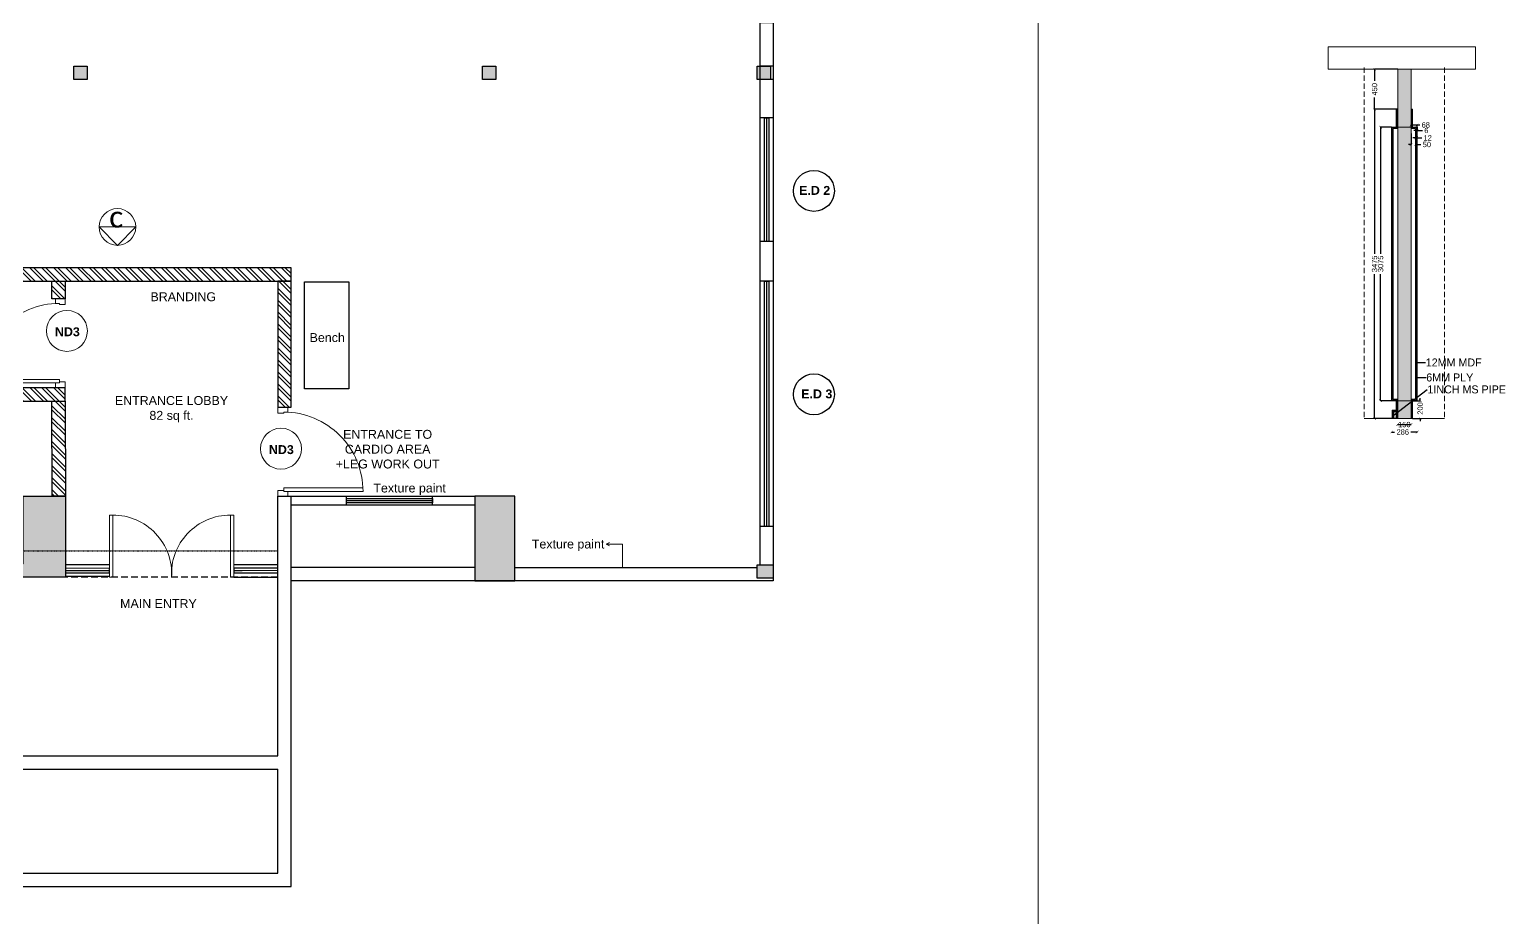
# Model space of a CAD drawing. Header units: millimetres. Extents: x 1464389 to 1998638, y -29162 to 256806.
# Drawn here: x 1889501 to 1906097, y 199187 to 209165 of the extents above; entities that cross this region are included whole.
import ezdxf
from ezdxf import colors
from ezdxf.entities.mleader import LeaderData, LeaderLine
from ezdxf.math import Vec2, Vec3

# ---------------------------------------------------------------- set-up
doc = ezdxf.new("R2010")
doc.units = ezdxf.units.MM
doc.header["$LTSCALE"] = 15
doc.header["$PDMODE"] = 35
for name, pattern in [('CONTINOUS', [0]), ('DASHED', [0.75, 0.5, -0.25]), ('DASHED2', [0.375, 0.25, -0.125])]:
    doc.linetypes.add(name, pattern=pattern)
doc.layers.get('0').update_dxf_attribs({"lineweight": 5})
for name, color, linetype, lineweight in [('A-DOOR', 4, 'Continuous', 0), ('A-Walls', 1, 'Continuous', 30), ('dimension', 1, 'Continuous', 25), ('DOOR', 124, 'Continuous', 9), ('HACH', 252, 'Continuous', 13), ('Hatch', 252, 'Continuous', 15), ('I-ANNO-SYMB', 6, 'Continuous', 20), ('wall', 50, 'Continuous', 30)]:
    doc.layers.add(name, color=color, linetype=linetype, lineweight=lineweight)
for name, color, linetype in [('A-ELEV-XTHK', 2, 'Continuous'), ('A-TEXT', 4, 'Continuous'), ('A-WNDW', 4, 'Continuous'), ('GFC Columns', 6, 'Continuous'), ('GFC Walls', 14, 'Continuous'), ('NEW WALL', 5, 'Continuous'), ('S-col-3', 3, 'Continuous'), ('Text', 250, 'Continuous')]:
    doc.layers.add(name, color=color, linetype=linetype)
doc.layers.add('Furnitures', color=7, linetype='Continuous', lineweight=25, true_color=0x753b00)
doc.styles.add('ARIAL', font='arial.ttf')
doc.styles.add('ELEVATION', font='calibri.ttf', dxfattribs={"height": 0.2})
doc.dimstyles.new('SC-25', dxfattribs={"dimtxt": 60, "dimasz": 30, "dimexe": 0, "dimexo": 0, "dimgap": 25, "dimtad": 0, "dimdec": 0, "dimzin": 0, "dimdsep": 46, "dimtxsty": 'ARIAL', "dimblk": 'ARCHTICK', "dimcen": 0.09, "dimdle": 3, "dimclrd": 251, "dimclre": 251, "dimclrt": 1, "dimadec": 0, "dimazin": 0, "dimtfac": 1, "dimtdec": 0, "dimtofl": 0, "dimtmove": 0, "dimatfit": 2, "dimfxl": 100, "dimtolj": 1, "dimtzin": 0, "dimarcsym": 0})
pattern_1 = [(135, (-635552.53, -698149.3), (-67.351921, -67.351921), []), (135, (-635552.53, -698104.4), (-67.351921, -67.351921), [])]

# ---------------------------------------------------------------- blocks, each defined once
blk = doc.blocks.new('_ArchTick')
at = {"color": 0, "linetype": 'ByBlock', "const_width": 0.15}
blk.add_lwpolyline([(-0.5, -0.5), (0.5, 0.5)], dxfattribs=at)
blk = doc.blocks.new('*D1413')
at = {"layer": 'Defpoints', "color": 0, "ltscale": 0.25, "transparency": 16777216}
for p in [(1905035, 208069), (1905103, 208093), (1905103, 208069)]:
    blk.add_point(p, dxfattribs=at)
at = {"layer": 'dimension', "color": 251, "lineweight": -2, "ltscale": 0.25, "transparency": 16777216}
for p, q in [((1905032, 208093), (1905103, 208093)), ((1905035, 208069), (1905035, 208093)), ((1905103, 208069), (1905103, 208093)), ((1905103, 208093), (1905133, 208093))]:
    blk.add_line(p, q, dxfattribs=at)
at = {"layer": 'dimension', "color": 251, "lineweight": -2, "ltscale": 0.25, "transparency": 16777216, "xscale": 30, "yscale": 30, "zscale": 30, "rotation": 180}
blk.add_blockref('_ArchTick', (1905035, 208093), dxfattribs=at)
at = {"layer": 'dimension', "color": 251, "lineweight": -2, "ltscale": 0.25, "transparency": 16777216, "xscale": 30, "yscale": 30, "zscale": 30}
blk.add_blockref('_ArchTick', (1905103, 208093), dxfattribs=at)
at = {"layer": 'dimension', "color": 1, "ltscale": 0.25, "transparency": 16777216, "insert": (1905201, 208093), "char_height": 60, "attachment_point": 5, "style": 'ARIAL'}
blk.add_mtext('\\A1;68', dxfattribs=at)
blk = doc.blocks.new('*D1414')
at = {"layer": 'Defpoints', "color": 0, "ltscale": 0.25, "transparency": 16777216}
for p in [(1905053, 204994), (1905138, 204994), (1905053, 204794)]:
    blk.add_point(p, dxfattribs=at)
at = {"layer": 'dimension', "color": 251, "lineweight": -2, "ltscale": 0.25, "transparency": 16777216}
for p, q in [((1905053, 204994), (1905138, 204994)), ((1905138, 204994), (1905138, 205024)), ((1905053, 204794), (1905138, 204794)), ((1905138, 204794), (1905138, 204764))]:
    blk.add_line(p, q, dxfattribs=at)
at = {"layer": 'dimension', "color": 251, "lineweight": -2, "ltscale": 0.25, "transparency": 16777216, "xscale": 30, "yscale": 30, "zscale": 30}
for p, rotation in [((1905138, 204994), 270), ((1905138, 204794), 90)]:
    blk.add_blockref('_ArchTick', p, dxfattribs=dict(at, rotation=rotation))
at = {"layer": 'dimension', "color": 1, "ltscale": 0.25, "transparency": 16777216, "insert": (1905138, 204907), "char_height": 60, "attachment_point": 5, "rotation": 90, "style": 'ARIAL'}
blk.add_mtext('\\A1;200', dxfattribs=at)
blk = doc.blocks.new('*D1339')
at = {"layer": 'Defpoints', "color": 0, "ltscale": 0.25, "transparency": 16777216}
for p in [(1904885, 204726), (1905035, 204726), (1905035, 204726)]:
    blk.add_point(p, dxfattribs=at)
at = {"layer": 'dimension', "color": 251, "lineweight": -2, "ltscale": 0.25, "transparency": 16777216}
blk.add_line((1904882, 204726), (1905038, 204726), dxfattribs=at)
at = {"layer": 'dimension', "color": 251, "lineweight": -2, "ltscale": 0.25, "transparency": 16777216, "xscale": 30, "yscale": 30, "zscale": 30, "rotation": 180}
blk.add_blockref('_ArchTick', (1904885, 204726), dxfattribs=at)
at = {"layer": 'dimension', "color": 251, "lineweight": -2, "ltscale": 0.25, "transparency": 16777216, "xscale": 30, "yscale": 30, "zscale": 30}
blk.add_blockref('_ArchTick', (1905035, 204726), dxfattribs=at)
at = {"layer": 'dimension', "color": 1, "ltscale": 0.25, "transparency": 16777216, "insert": (1904960, 204726), "char_height": 60, "attachment_point": 5, "style": 'ARIAL'}
blk.add_mtext('\\A1;150', dxfattribs=at)
blk = doc.blocks.new('*D1340')
at = {"layer": 'Defpoints', "color": 0, "ltscale": 0.25, "transparency": 16777216}
for p in [(1904817, 204642), (1905103, 204642), (1905103, 204642)]:
    blk.add_point(p, dxfattribs=at)
at = {"layer": 'dimension', "color": 251, "lineweight": -2, "ltscale": 0.25, "transparency": 16777216}
for p, q in [((1904814, 204642), (1904851, 204642)), ((1905106, 204642), (1905034, 204642))]:
    blk.add_line(p, q, dxfattribs=at)
at = {"layer": 'dimension', "color": 251, "lineweight": -2, "ltscale": 0.25, "transparency": 16777216, "xscale": 30, "yscale": 30, "zscale": 30, "rotation": 180}
blk.add_blockref('_ArchTick', (1904817, 204642), dxfattribs=at)
at = {"layer": 'dimension', "color": 251, "lineweight": -2, "ltscale": 0.25, "transparency": 16777216, "xscale": 30, "yscale": 30, "zscale": 30}
blk.add_blockref('_ArchTick', (1905103, 204642), dxfattribs=at)
at = {"layer": 'dimension', "color": 1, "ltscale": 0.25, "transparency": 16777216, "insert": (1904942, 204642), "char_height": 60, "attachment_point": 5, "style": 'ARIAL'}
blk.add_mtext('\\A1;286', dxfattribs=at)
blk = doc.blocks.new('*D1415')
at = {"layer": 'Defpoints', "color": 0, "ltscale": 0.25, "transparency": 16777216}
for p in [(1904693, 208069), (1904817, 208069), (1904817, 204994)]:
    blk.add_point(p, dxfattribs=at)
at = {"layer": 'dimension', "color": 251, "lineweight": -2, "ltscale": 0.25, "transparency": 16777216}
for p, q in [((1904693, 208072), (1904693, 206646)), ((1904817, 208069), (1904693, 208069)), ((1904693, 204991), (1904693, 206417)), ((1904817, 204994), (1904693, 204994))]:
    blk.add_line(p, q, dxfattribs=at)
at = {"layer": 'dimension', "color": 251, "lineweight": -2, "ltscale": 0.25, "transparency": 16777216, "xscale": 30, "yscale": 30, "zscale": 30}
for p, rotation in [((1904693, 208069), 90), ((1904693, 204994), 270)]:
    blk.add_blockref('_ArchTick', p, dxfattribs=dict(at, rotation=rotation))
at = {"layer": 'dimension', "color": 1, "ltscale": 0.25, "transparency": 16777216, "insert": (1904693, 206532), "char_height": 60, "attachment_point": 5, "rotation": 90, "style": 'ARIAL'}
blk.add_mtext('\\A1;3075', dxfattribs=at)
blk = doc.blocks.new('*D1416')
at = {"layer": 'Defpoints', "color": 0, "ltscale": 0.25, "transparency": 16777216}
for p in [(1904867, 208269), (1904625, 204794), (1904867, 204794)]:
    blk.add_point(p, dxfattribs=at)
at = {"layer": 'dimension', "color": 251, "lineweight": -2, "ltscale": 0.25, "transparency": 16777216}
for p, q in [((1904625, 208272), (1904625, 206646)), ((1904867, 208269), (1904625, 208269)), ((1904625, 204791), (1904625, 206417)), ((1904867, 204794), (1904625, 204794))]:
    blk.add_line(p, q, dxfattribs=at)
at = {"layer": 'dimension', "color": 251, "lineweight": -2, "ltscale": 0.25, "transparency": 16777216, "xscale": 30, "yscale": 30, "zscale": 30}
for p, rotation in [((1904625, 208269), 90), ((1904625, 204794), 270)]:
    blk.add_blockref('_ArchTick', p, dxfattribs=dict(at, rotation=rotation))
at = {"layer": 'dimension', "color": 1, "ltscale": 0.25, "transparency": 16777216, "insert": (1904625, 206532), "char_height": 60, "attachment_point": 5, "rotation": 90, "style": 'ARIAL'}
blk.add_mtext('\\A1;3475', dxfattribs=at)
blk = doc.blocks.new('*D1417')
at = {"layer": 'Defpoints', "color": 0, "ltscale": 0.25, "transparency": 16777216}
for p in [(1904625, 208719), (1904885, 208719), (1904885, 208269)]:
    blk.add_point(p, dxfattribs=at)
at = {"layer": 'dimension', "color": 251, "lineweight": -2, "ltscale": 0.25, "transparency": 16777216}
for p, q in [((1904625, 208722), (1904625, 208587)), ((1904885, 208719), (1904625, 208719)), ((1904625, 208266), (1904625, 208402)), ((1904885, 208269), (1904625, 208269))]:
    blk.add_line(p, q, dxfattribs=at)
at = {"layer": 'dimension', "color": 251, "lineweight": -2, "ltscale": 0.25, "transparency": 16777216, "xscale": 30, "yscale": 30, "zscale": 30}
for p, rotation in [((1904625, 208719), 90), ((1904625, 208269), 270)]:
    blk.add_blockref('_ArchTick', p, dxfattribs=dict(at, rotation=rotation))
at = {"layer": 'dimension', "color": 1, "ltscale": 0.25, "transparency": 16777216, "insert": (1904625, 208494), "char_height": 60, "attachment_point": 5, "rotation": 90, "style": 'ARIAL'}
blk.add_mtext('\\A1;450', dxfattribs=at)
blk = doc.blocks.new('*D1341')
at = {"layer": 'Defpoints', "color": 0, "ltscale": 0.25, "transparency": 16777216}
for p in [(1905035, 207995), (1905085, 207995), (1905085, 207873)]:
    blk.add_point(p, dxfattribs=at)
at = {"layer": 'dimension', "color": 251, "lineweight": -2, "ltscale": 0.25, "transparency": 16777216}
for p, q in [((1905035, 207995), (1905035, 207873)), ((1905085, 207995), (1905085, 207873)), ((1905035, 207873), (1905005, 207873)), ((1905085, 207873), (1905145, 207873))]:
    blk.add_line(p, q, dxfattribs=at)
at = {"layer": 'dimension', "color": 251, "lineweight": -2, "ltscale": 0.25, "transparency": 16777216, "xscale": 30, "yscale": 30, "zscale": 30}
blk.add_blockref('_ArchTick', (1905035, 207873), dxfattribs=at)
at = {"layer": 'dimension', "color": 251, "lineweight": -2, "ltscale": 0.25, "transparency": 16777216, "xscale": 30, "yscale": 30, "zscale": 30, "rotation": 180}
blk.add_blockref('_ArchTick', (1905085, 207873), dxfattribs=at)
at = {"layer": 'dimension', "color": 1, "ltscale": 0.25, "transparency": 16777216, "insert": (1905213, 207873), "char_height": 60, "attachment_point": 5, "style": 'ARIAL'}
blk.add_mtext('\\A1;50', dxfattribs=at)
blk = doc.blocks.new('*D1342')
at = {"layer": 'Defpoints', "color": 0, "ltscale": 0.25, "transparency": 16777216}
for p in [(1905085, 208025), (1905097, 208025), (1905097, 207948)]:
    blk.add_point(p, dxfattribs=at)
at = {"layer": 'dimension', "color": 251, "lineweight": -2, "ltscale": 0.25, "transparency": 16777216}
for p, q in [((1905085, 207948), (1905055, 207948)), ((1905085, 208025), (1905085, 207948)), ((1905097, 208025), (1905097, 207948)), ((1905097, 207948), (1905157, 207948))]:
    blk.add_line(p, q, dxfattribs=at)
at = {"layer": 'dimension', "color": 251, "lineweight": -2, "ltscale": 0.25, "transparency": 16777216, "xscale": 30, "yscale": 30, "zscale": 30}
blk.add_blockref('_ArchTick', (1905085, 207948), dxfattribs=at)
at = {"layer": 'dimension', "color": 251, "lineweight": -2, "ltscale": 0.25, "transparency": 16777216, "xscale": 30, "yscale": 30, "zscale": 30, "rotation": 180}
blk.add_blockref('_ArchTick', (1905097, 207948), dxfattribs=at)
at = {"layer": 'dimension', "color": 1, "ltscale": 0.25, "transparency": 16777216, "insert": (1905222, 207948), "char_height": 60, "attachment_point": 5, "style": 'ARIAL'}
blk.add_mtext('\\A1;12', dxfattribs=at)
blk = doc.blocks.new('*D1418')
at = {"layer": 'Defpoints', "color": 0, "ltscale": 0.25, "transparency": 16777216}
for p in [(1905097, 208063), (1905103, 208069), (1905103, 208031)]:
    blk.add_point(p, dxfattribs=at)
at = {"layer": 'dimension', "color": 251, "lineweight": -2, "ltscale": 0.25, "transparency": 16777216}
for p, q in [((1905097, 208031), (1905067, 208031)), ((1905097, 208063), (1905097, 208031)), ((1905103, 208069), (1905103, 208031)), ((1905103, 208031), (1905163, 208031))]:
    blk.add_line(p, q, dxfattribs=at)
at = {"layer": 'dimension', "color": 251, "lineweight": -2, "ltscale": 0.25, "transparency": 16777216, "xscale": 30, "yscale": 30, "zscale": 30}
blk.add_blockref('_ArchTick', (1905097, 208031), dxfattribs=at)
at = {"layer": 'dimension', "color": 251, "lineweight": -2, "ltscale": 0.25, "transparency": 16777216, "xscale": 30, "yscale": 30, "zscale": 30, "rotation": 180}
blk.add_blockref('_ArchTick', (1905103, 208031), dxfattribs=at)
at = {"layer": 'dimension', "color": 1, "ltscale": 0.25, "transparency": 16777216, "insert": (1905208, 208031), "char_height": 60, "attachment_point": 5, "style": 'ARIAL'}
blk.add_mtext('\\A1;6', dxfattribs=at)
blk = doc.blocks.new('terrace site dwg')
at = {"layer": 'Hatch'}
h = blk.add_hatch(color=256, dxfattribs=at)
h.dxf.hatch_style = 1
h.paths.add_polyline_path([(2564956, 867086), (2564806, 867086), (2564806, 866936), (2564956, 866936)])
h.paths.add_polyline_path([(2563234, 867086), (2563140, 867086), (2563140, 866936), (2563234, 866936)])
h.paths.add_polyline_path([(2563140, 867086), (2563085, 867086), (2563085, 866936), (2563140, 866936)])
h.paths.add_polyline_path([(2563235, 861453), (2563085, 861453), (2563085, 861303), (2563235, 861303)])
h.paths.add_polyline_path([(2564956, 861453), (2564806, 861453), (2564806, 861303), (2564956, 861303)])
h.paths.add_polyline_path([(2563235, 858838), (2563140, 858838), (2563140, 858868), (2563085, 858868), (2563085, 858718), (2563235, 858718)])
h.paths.add_polyline_path([(2563235, 858868), (2563140, 858868), (2563140, 858838), (2563235, 858838)], flags=17)
h.paths.add_polyline_path([(2564956, 858113), (2564806, 858113), (2564806, 857963), (2564956, 857963)])
h.paths.add_polyline_path([(2569129, 858113), (2568979, 858113), (2568979, 858018), (2569129, 858018)])
h.paths.add_polyline_path([(2569129, 858018), (2568979, 858018), (2568979, 857963), (2569129, 857963)])
h.paths.add_polyline_path([(2569734, 858168), (2569599, 858168), (2569599, 858018), (2569734, 858018)])
h.paths.add_polyline_path([(2582059, 861483), (2581879, 861483), (2581879, 861333), (2582059, 861333)])
h.paths.add_polyline_path([(2582029, 867086), (2581909, 867086), (2581909, 866936), (2582029, 866936)])
h.paths.add_polyline_path([(2581909, 867086), (2581879, 867086), (2581879, 866936), (2581909, 866936)])
h.paths.add_polyline_path([(2582029, 869698), (2581879, 869698), (2581879, 869548), (2582029, 869548)])
h.paths.add_polyline_path([(2574345, 867086), (2574195, 867086), (2574195, 866936), (2574345, 866936)])
h.paths.add_polyline_path([(2578938, 867086), (2578788, 867086), (2578788, 866936), (2578938, 866936)])
h.paths.add_polyline_path([(2574963, 872568), (2574813, 872568), (2574813, 872448), (2574963, 872448)])
h.paths.add_polyline_path([(2578898, 872568), (2578748, 872568), (2578748, 872418), (2578898, 872418)])
h.paths.add_polyline_path([(2569140, 867086), (2568990, 867086), (2568990, 866936), (2569140, 866936)])
h.paths.add_polyline_path([(2563235, 872568), (2563085, 872568), (2563085, 872418), (2563138, 872418), (2563138, 872448), (2563235, 872448)])
h.paths.add_polyline_path([(2565125, 872568), (2564975, 872568), (2564975, 872448), (2565125, 872448)])
h.paths.add_polyline_path([(2565125, 872448), (2564975, 872448), (2564975, 872418), (2565125, 872418)])
h.paths.add_polyline_path([(2563235, 872448), (2563138, 872448), (2563138, 872418), (2563235, 872418)], flags=17)
at = {"color": 1}
blk.add_line((2570041, 872523), (2570490, 872523), dxfattribs=at)
at = {"layer": 'A-WNDW', "ltscale": 0.5}
for p, q in [((2565360, 872598), (2565360, 872448)), ((2565360, 872523), (2565855, 872523)), ((2565855, 872598), (2565855, 872448)), ((2567547, 872598), (2567547, 872448)), ((2567547, 872523), (2568794, 872523)), ((2568794, 872598), (2568794, 872448)), ((2570041, 872598), (2570041, 872448)), ((2570041, 872523), (2570490, 872523)), ((2570490, 872598), (2570490, 872448)), ((2562990, 869241), (2563140, 869241)), ((2563065, 869241), (2563065, 868793)), ((2582059, 869111), (2581909, 869111)), ((2562990, 868793), (2563140, 868793)), ((2562990, 868793), (2563140, 868793)), ((2562990, 868793), (2563140, 868793)), ((2582059, 867571), (2581909, 867571)), ((2562990, 863323), (2563140, 863323)), ((2563065, 863323), (2563065, 862873)), ((2563065, 863323), (2563065, 862873)), ((2562990, 862873), (2563140, 862873)), ((2562990, 862873), (2563140, 862873)), ((2562990, 860991), (2563140, 860991)), ((2563065, 860991), (2563065, 860517)), ((2562990, 860517), (2563140, 860517))]:
    blk.add_line(p, q, dxfattribs=at)
at = {"layer": 'A-WNDW', "ltscale": 0.5, "const_width": 14.1}
for points in [[(2565360, 872523), (2565855, 872523)], [(2565360, 872523), (2565855, 872523)], [(2567547, 872523), (2568517, 872523)], [(2567547, 872523), (2568794, 872523)], [(2570041, 872523), (2570490, 872523)], [(2570041, 872523), (2570490, 872523)], [(2563065, 869241), (2563065, 868793)], [(2581984, 869111), (2581984, 867571)], [(2581984, 869111), (2581984, 867571)], [(2563065, 869088), (2563065, 868793)], [(2581984, 866506), (2581984, 865116)], [(2581984, 866506), (2581984, 865116)], [(2581984, 864671), (2581984, 861913)], [(2581984, 864671), (2581984, 861913)], [(2563065, 863323), (2563065, 862873)], [(2563065, 863168), (2563065, 862873)], [(2577259, 862203), (2578229, 862203)], [(2577259, 862203), (2578229, 862203)], [(2563065, 860991), (2563065, 860517)], [(2563065, 860812), (2563065, 860517)]]:
    blk.add_lwpolyline(points, dxfattribs=at)
at = {"layer": 'A-WNDW', "ltscale": 0.5}
for points in [[(2565360, 872548), (2565855, 872548), (2565855, 872498), (2565360, 872498)], [(2565360, 872548), (2565855, 872548), (2565855, 872498), (2565360, 872498)], [(2567547, 872548), (2568794, 872548), (2568794, 872498), (2567547, 872498)], [(2567547, 872548), (2568794, 872548), (2568794, 872498), (2567547, 872498)], [(2570041, 872548), (2570490, 872548), (2570490, 872498), (2570041, 872498)], [(2570041, 872548), (2570490, 872548), (2570490, 872498), (2570041, 872498)], [(2563090, 869241), (2563090, 868793), (2563040, 868793), (2563040, 869241)], [(2563090, 869241), (2563090, 868793), (2563040, 868793), (2563040, 869241)], [(2582009, 869111), (2582009, 867571), (2581959, 867571), (2581959, 869111)], [(2582009, 869111), (2582009, 867571), (2581959, 867571), (2581959, 869111)], [(2582009, 866506), (2582009, 865116), (2581959, 865116), (2581959, 866506)], [(2582009, 866506), (2582009, 865116), (2581959, 865116), (2581959, 866506)], [(2582009, 864671), (2582009, 861913), (2581959, 861913), (2581959, 864671)], [(2582009, 864671), (2582009, 861913), (2581959, 861913), (2581959, 864671)], [(2563090, 863323), (2563090, 862873), (2563040, 862873), (2563040, 863323)], [(2563090, 863323), (2563090, 862873), (2563040, 862873), (2563040, 863323)], [(2577259, 862228), (2578229, 862228), (2578229, 862178), (2577259, 862178)], [(2577259, 862228), (2578229, 862228), (2578229, 862178), (2577259, 862178)], [(2563090, 860991), (2563090, 860517), (2563040, 860517), (2563040, 860991)], [(2563090, 860991), (2563090, 860517), (2563040, 860517), (2563040, 860991)]]:
    blk.add_lwpolyline(points, close=True, dxfattribs=at)
at = {"layer": 'GFC Columns'}
for p, q in [((2581879, 869548), (2582059, 869548)), ((2563085, 867086), (2563235, 867086)), ((2582059, 867086), (2581909, 867086)), ((2563085, 866936), (2563235, 866936)), ((2582059, 866936), (2581909, 866936)), ((2568415, 862258), (2568415, 861318)), ((2574100, 862253), (2574100, 861343)), ((2563085, 861453), (2563235, 861453)), ((2568415, 861318), (2568885, 861318)), ((2581879, 861483), (2582059, 861483)), ((2563085, 861303), (2563235, 861303))]:
    blk.add_line(p, q, dxfattribs=at)
for points in [[(2563235, 872418), (2563085, 872418), (2563085, 872568), (2563235, 872568)], [(2565125, 872418), (2564975, 872418), (2564975, 872568), (2565125, 872568)], [(2574963, 872418), (2574813, 872418), (2574813, 872568), (2574963, 872568)], [(2578898, 872418), (2578748, 872418), (2578748, 872568), (2578898, 872568)], [(2582029, 869548), (2581879, 869548), (2581879, 869698), (2582029, 869698)], [(2563085, 867086), (2563235, 867086), (2563235, 866936), (2563085, 866936)], [(2564806, 867086), (2564956, 867086), (2564956, 866936), (2564806, 866936)], [(2582029, 866936), (2581879, 866936), (2581879, 867086), (2582029, 867086)], [(2563085, 861453), (2563235, 861453), (2563235, 861303), (2563085, 861303)], [(2564806, 861453), (2564956, 861453), (2564956, 861303), (2564806, 861303)], [(2582059, 861333), (2581879, 861333), (2581879, 861483), (2582059, 861483)], [(2569599, 859440), (2570139, 859440), (2570139, 859185), (2569599, 859185)], [(2569599, 858168), (2569734, 858168), (2569734, 858018), (2569599, 858018)]]:
    blk.add_lwpolyline(points, close=True, dxfattribs=at)
for points in [[(2568990, 867086), (2569140, 867086), (2569140, 866936), (2568990, 866936), (2568990, 867086)], [(2574195, 867086), (2574345, 867086), (2574345, 866936), (2574195, 866936), (2574195, 867086)], [(2578788, 867086), (2578938, 867086), (2578938, 866936), (2578788, 866936), (2578788, 867086)], [(2568885, 861318), (2568885, 862258), (2568415, 862258)], [(2573625, 861493), (2573625, 862253), (2574100, 862253), (2574100, 861493)], [(2563085, 858868), (2563235, 858868), (2563235, 858718), (2563085, 858718), (2563085, 858868)], [(2564806, 858113), (2564956, 858113), (2564956, 857963), (2564806, 857963), (2564806, 858113)], [(2568979, 858113), (2569129, 858113), (2569129, 857963), (2568979, 857963), (2568979, 858113)]]:
    blk.add_lwpolyline(points, dxfattribs=at)
at = {"layer": 'GFC Walls'}
for p, q in [((2562990, 858688), (2562990, 872598)), ((2562990, 872598), (2571365, 872598)), ((2563235, 872448), (2571365, 872448)), ((2572419, 872598), (2578928, 872598)), ((2572419, 872448), (2578748, 872448)), ((2578928, 872598), (2578928, 869728)), ((2563140, 861453), (2563140, 872418)), ((2578778, 872418), (2578778, 869578)), ((2578928, 869728), (2582059, 869728)), ((2582059, 869728), (2582059, 861303)), ((2578778, 869578), (2581879, 869578)), ((2581909, 869548), (2581909, 861483)), ((2582059, 866506), (2581909, 866506)), ((2582059, 865116), (2581909, 865116)), ((2582059, 864671), (2581909, 864671)), ((2576489, 861312), (2576489, 862253)), ((2576489, 862253), (2578704, 862253)), ((2576639, 857868), (2576639, 862253)), ((2578704, 862153), (2576639, 862153)), ((2578704, 862153), (2576639, 862153)), ((2577259, 862153), (2577259, 862253)), ((2577259, 862153), (2577259, 862253)), ((2578229, 862153), (2578229, 862253)), ((2578229, 862153), (2578229, 862253)), ((2582059, 861913), (2581909, 861913)), ((2569755, 861558), (2568885, 861558)), ((2569755, 861493), (2569755, 861558)), ((2573625, 861493), (2569755, 861493)), ((2574100, 861343), (2568885, 861343)), ((2568885, 861343), (2569989, 861343)), ((2569989, 861343), (2569989, 859440)), ((2570139, 861343), (2570139, 859440)), ((2578704, 861453), (2576639, 861453)), ((2579154, 861453), (2581879, 861453)), ((2563140, 858838), (2563140, 861303)), ((2576489, 859335), (2576489, 861314)), ((2582059, 861303), (2576639, 861303)), ((2579154, 861303), (2578704, 861303)), ((2569599, 859335), (2568415, 859335)), ((2568415, 859335), (2568415, 859185)), ((2570139, 859335), (2576489, 859335)), ((2569599, 859185), (2568415, 859185)), ((2569599, 859185), (2569599, 858168)), ((2570139, 859185), (2576489, 859185)), ((2576489, 858018), (2576489, 859185)), ((2563140, 858838), (2564926, 858838)), ((2564926, 858838), (2564926, 858113)), ((2562990, 858688), (2564776, 858688)), ((2564776, 857868), (2564776, 858688)), ((2564956, 858018), (2576489, 858018)), ((2564776, 857868), (2576639, 857868))]:
    blk.add_line(p, q, dxfattribs=at)
at = {"layer": 'GFC Walls', "ltscale": 0.5}
for p, q in [((2571365, 872598), (2571365, 872448)), ((2572419, 872598), (2572419, 872448))]:
    blk.add_line(p, q, dxfattribs=at)
at = {"layer": 'GFC Walls'}
blk.add_lwpolyline([(2578704, 861303), (2579154, 861303), (2579154, 862253), (2578704, 862253), (2578704, 861303)], dxfattribs=at)
at = {"layer": 'GFC Walls', "color": 252, "linetype": 'DASHED2', "ltscale": 0.01, "true_color": 0x939598}
blk.add_lwpolyline([(2568886, 861638), (2576489, 861638)], dxfattribs=at)
at = {"layer": 'GFC Walls', "color": 252, "linetype": 'DASHED2', "ltscale": 20, "true_color": 0x939598}
blk.add_lwpolyline([(2576489, 861343), (2574076, 861343)], dxfattribs=at)
blk = doc.blocks.new('JJJ')
at = {"layer": 'A-DOOR'}
blk.add_lwpolyline([(9654, -285892), (10402, -285892), (10402, -285852), (9654, -285852)], close=True, dxfattribs=at)
blk.add_arc((9694, -285849), 708, 359.7642, 93.2615, dxfattribs=at)
blk = doc.blocks.new('D900')
for points in [[(0, 840), (0, 900), (100, 900), (100, 850), (60, 850), (60, 840)], [(0, 60), (0, 0), (100, 0), (100, 50), (60, 50), (60, 60)]]:
    blk.add_lwpolyline(points, close=True)
blk.add_lwpolyline([(60, 850, -0.414214), (860, 50), (60, 50), (60, 85), (859, 85)], format="xyb")
blk = doc.blocks.new('DOOR TERRACE')
at = {"layer": 'DOOR'}
for p, xscale, yscale, zscale, rotation in [((1157591, -146029), -1.17115371766246, 1.17115371766246, 1.17115371766246, 270), ((1155280, -146188), -0.999448658078491, 0.999448658078491, 0.999448658078491, 180), ((1151617, -147838), -0.833619442241601, 0.833619442241601, 0.833619442241601, 270), ((1153630, -148917), -0.9999986462057132, 0.9999986462057132, 0.9999986462057132, 359.9999999804764), ((1153630, -149067), 0.9999986647151773, 0.9999986647151773, 0.9999986647151773, 180), ((1154830, -149375), -0.9999103705746225, 0.9999103705746225, 0.9999103705746225, 180), ((1150565, -151017), 0.833333332022979, 0.833333332022979, 0.833333332022979, 90), ((1151535, -152640), -0.8333333333333369, 0.8333333333333369, 0.8333333333333369, 180), ((1160325, -155015), -1.116678623133509, 1.116678623133509, 1.116678623133509, 359.9999999804764), ((1151032, -155013), -0.8333333333330818, 0.8333333333330818, 0.83333333333308, 90), ((1154640, -155015), -0.9999563330010446, 0.9999563330010446, 0.9999563330010446, 89.99999998047635), ((1157019, -155015), 1.000017408152323, 1.000017408152323, 1.000017408152323, 270.0000000195236), ((1151182, -157495), 0.8333333333333383, 0.8333333333333383, 0.8333333333333383, 180)]:
    blk.add_blockref('D900', p, dxfattribs=dict(at, xscale=xscale, yscale=yscale, zscale=zscale, rotation=rotation))
for p, xscale, yscale, zscale in [((1151535, -152490), 0.8333333333330782, 0.8333333333330782, 0.8333333333330782), ((1154830, -153666), 1.001247872653558, 1.001247872653558, 1.001247872653558), ((1162715, -156234), 1.113042594871958, 1.113042594871958, 1.113042594871958)]:
    blk.add_blockref('D900', p, dxfattribs=dict(at, xscale=xscale, yscale=yscale, zscale=zscale))
for p, rotation in [((1153630, -153840), 180), ((1154790, -155015), 270.0000000195236)]:
    blk.add_blockref('D900', p, dxfattribs=dict(at, rotation=rotation))
blk = doc.blocks.new('LEGEND TERRACE')
for centre in [(1160343, -154375), (1162750, -155699)]:
    blk.add_circle(centre, 230)
at = {"layer": 'A-TEXT', "ltscale": 0.25}
for centre in [(1168742, -152802), (1168742, -155088)]:
    blk.add_circle(centre, 230, dxfattribs=at)
at = {"layer": 'A-TEXT', "ltscale": 0.25, "char_height": 100, "attachment_point": 1, "style": 'ARIAL'}
for s, insert in [('{\\fArial|b1|i0|c0|p34;E.D 2}', (1168576, -152746)), ('\\pxqc;{\\fArial|b1|i0|c0|p34;ND3}', (1159697, -154335)), ('{\\fArial|b1|i0|c0|p34;E.D 3}', (1168600, -155033)), ('\\pxqc;{\\fArial|b1|i0|c0|p34;ND3}', (1162103, -155659))]:
    blk.add_mtext_dynamic_manual_height_columns(s, width=1302.77, gutter_width=250, heights=[0], dxfattribs=dict(at, insert=insert))
blk = doc.blocks.new('INTERNAL WALLS FIFFTH')
at = {"layer": 'NEW WALL', "ltscale": 0.25}
for points in [[(1153630, -146038), (1153480, -146038), (1153480, -148017), (1153630, -148017)], [(1157441, -146038), (1157591, -146038), (1157591, -153665), (1157441, -153665)], [(1151467, -146788), (1151617, -146788), (1151617, -147838), (1151467, -147838)], [(1152367, -147838), (1153480, -147838), (1153480, -147688), (1152367, -147688)], [(1153630, -148917), (1149365, -148917), (1149365, -149067), (1153630, -149067)], [(1150565, -151017), (1150715, -151017), (1150715, -149067), (1150565, -149067)], [(1154830, -149375), (1157441, -149375), (1157441, -149225), (1154830, -149225)], [(1153480, -149967), (1153630, -149967), (1153630, -153840), (1153480, -153840)], [(1154829, -150275), (1154979, -150275), (1154980, -152765), (1154830, -152765)], [(1151535, -150567), (1151685, -150567), (1151685, -151740), (1151535, -151740)], [(1153480, -150567), (1151685, -150567), (1151685, -150717), (1153480, -150717)], [(1149815, -150867), (1149365, -150868), (1149365, -151018), (1149815, -151017)], [(1151535, -150867), (1150715, -150868), (1150715, -151018), (1151535, -151017)], [(1154980, -151550), (1157441, -151550), (1157441, -151400), (1154980, -151400)], [(1151535, -152640), (1153480, -152640), (1153480, -152490), (1151535, -152490)], [(1151535, -153390), (1151685, -153390), (1151685, -153840), (1151535, -153840)], [(1151685, -153690), (1153480, -153690), (1153480, -153840), (1151685, -153840)], [(1153480, -155463), (1153480, -154740), (1153630, -154740), (1153630, -155463)], [(1149366, -155013), (1150282, -155013), (1150282, -155163), (1149366, -155163)], [(1153630, -155164), (1153740, -155165), (1153740, -155015), (1153630, -155014)], [(1154640, -155015), (1154790, -155015), (1154791, -156228), (1154641, -156228)], [(1155690, -155165), (1157019, -155165), (1157019, -155015), (1155690, -155015)], [(1157019, -156993), (1156869, -156993), (1156869, -155165), (1157019, -155165)], [(1151182, -155463), (1153630, -155463), (1153630, -155613), (1151182, -155613)], [(1149366, -157345), (1151182, -157345), (1151182, -157495), (1149366, -157495)]]:
    blk.add_lwpolyline(points, close=True, dxfattribs=at)
at = {"layer": 'NEW WALL', "color": 5, "ltscale": 0.25}
for points in [[(1154830, -153815), (1162865, -153815), (1162865, -153665), (1154830, -153665)], [(1160174, -153815), (1160324, -153815), (1160325, -154015), (1160175, -154015)], [(1162715, -155233), (1162865, -155233), (1162865, -153815), (1162715, -153815)], [(1157919, -155165), (1160325, -155165), (1160325, -155015), (1157919, -155015)], [(1160175, -155165), (1160325, -155165), (1160326, -156233), (1160176, -156233)], [(1151182, -158245), (1151032, -158245), (1151032, -159648), (1151182, -159648)]]:
    blk.add_lwpolyline(points, close=True, dxfattribs=at)
at = {"layer": 'NEW WALL', "ltscale": 0.25}
blk.add_lwpolyline([(1151182, -157345), (1151182, -155013), (1151032, -155013), (1151032, -157345)], dxfattribs=at)
at = {"layer": 'wall', "color": 5, "ltscale": 0.25}
blk.add_lwpolyline([(1155280, -147087), (1155430, -147087), (1155430, -149225), (1155280, -149225)], close=True, dxfattribs=at)

msp = doc.modelspace()

# ---------------------------------------------------------------- hatches: boundary and pattern name
at = {"ltscale": 0.25, "true_color": 0xf8d731}
h = msp.add_hatch(color=40, dxfattribs=at)
h.dxf.hatch_style = 1
h.paths.add_polyline_path([(1904841.9, 204869.2), (1904866.9, 204869.2), (1904866.9, 204889.2), (1904821.9, 204889.2), (1904821.9, 204794.2), (1904841.9, 204794.2)])
at = {"layer": 'HACH'}
h = msp.add_hatch(dxfattribs=at)
h.set_pattern_fill('ANSI32', color=256, scale=10, angle=90)
h.set_pattern_definition(pattern_1)
h.paths.add_polyline_path([(1889903.9, 204988.9), (1889753.9, 204988.9), (1889754.6, 203920.9), (1889904.6, 203920.9)])
h.paths.add_polyline_path([(1889903.9, 205138.9), (1887497.6, 205138.9), (1887497.6, 204988.9), (1889903.9, 204988.9)])
h.paths.add_polyline_path([(1889903.2, 206338.9), (1889753.2, 206338.9), (1889753.9, 206138.9), (1889903.9, 206138.9)])
h.paths.add_polyline_path([(1886597.6, 205138.9), (1885268.9, 205138.9), (1885268.9, 204988.9), (1886447.6, 204988.9), (1886447.6, 204988.9), (1886597.6, 204988.9), (1886597.6, 204988.9), (1886447.6, 204988.9), (1886447.6, 203170.8), (1886597.6, 203170.8), (1886597.6, 204988.9), (1886447.6, 204988.9), (1886447.6, 204988.9), (1886597.6, 204988.9)])
h.paths.add_polyline_path([(1884368.9, 205038.9), (1884368.9, 205038.9), (1884368.9, 205138.9), (1884218.9, 205138.9), (1884218.9, 205038.9), (1884219.6, 203925.9), (1884369.6, 203925.9)])
h.paths.add_polyline_path([(1880760.6, 201908.9), (1880610.6, 201908.9), (1880610.6, 200505.9), (1880760.6, 200505.9)])
h.paths.add_polyline_path([(1880760.6, 205140.9), (1880610.6, 205140.9), (1880610.6, 203120.9), (1880760.6, 203120.9)])
h.paths.add_polyline_path([(1880760.6, 202970.9), (1880610.6, 202970.9), (1880610.6, 202808.9), (1880760.6, 202808.9)])
h.paths.add_polyline_path([(1880760.6, 202808.9), (1880610.6, 202808.9), (1878944.6, 202808.9), (1878944.6, 202658.9), (1880760.6, 202658.9)])
h.paths.add_polyline_path([(1883208.6, 204690.9), (1880760.6, 204690.9), (1880760.6, 204540.9), (1883208.6, 204540.9)])
h.paths.add_polyline_path([(1883208.6, 204989.6), (1883208.6, 204989.6), (1883208.6, 205139.6), (1883208.6, 205413.1), (1883058.6, 205413.1), (1883058.6, 204690.9), (1883208.6, 204690.9)])
h.paths.add_polyline_path([(1883318.9, 205038.9), (1883318.9, 205038.9), (1883318.9, 205138.9), (1883208.6, 205139.6), (1883208.6, 204989.6), (1883318.9, 204988.9)])
h.paths.add_polyline_path([(1879860.6, 205140.9), (1878944.6, 205140.9), (1878944.6, 204990.9), (1879860.6, 204990.9)])
h.paths.add_polyline_path([(1881263.9, 206763.1), (1881113.9, 206763.1), (1881113.9, 206313.1), (1881263.9, 206313.1)])
h.paths.add_polyline_path([(1883058.6, 206463.1), (1881263.9, 206463.1), (1881263.9, 206313.1), (1883058.6, 206313.1)])
h.paths.add_polyline_path([(1883058.6, 207663.1), (1881113.9, 207663.1), (1881113.9, 207513.1), (1883058.6, 207513.1)])
h.paths.add_polyline_path([(1883208.6, 210186.3), (1883058.6, 210186.3), (1883058.6, 206313.1), (1883208.6, 206313.1)])
h.paths.add_polyline_path([(1883208.6, 211236.3), (1880145.5, 211236.2), (1880145.5, 211235.3), (1878943.7, 211236.2), (1878943.7, 211086.2), (1880144.2, 211086.2), (1880144.2, 211086.2), (1880294.2, 211086.2), (1883208.6, 211086.3)])
h.paths.add_polyline_path([(1879394.1, 209286.2), (1878944.6, 209285.9), (1878944.6, 209135.9), (1879394.1, 209136.2)])
h.paths.add_polyline_path([(1880144.1, 209136.2), (1880144.2, 211086.2), (1880294.2, 211086.2), (1880294.1, 209285.8), (1881113.9, 209286.1), (1881113.9, 209586.2), (1881263.9, 209586.2), (1881263.9, 208413.1), (1881113.9, 208413.1), (1881113.9, 209136.1), (1880294.1, 209135.8), (1880294.1, 209136.2)])
h.paths.add_polyline_path([(1883058.6, 212465.9), (1881945.8, 212465.9), (1881945.8, 212398.8), (1881945.8, 212315.9), (1883058.6, 212315.9)])
h.paths.add_polyline_path([(1881195.5, 213365.9), (1881045.5, 213365.9), (1881045.5, 212315.9), (1881195.5, 212315.9)])
h.paths.add_polyline_path([(1883208.6, 214115.9), (1883058.6, 214115.9), (1883058.6, 212136.3), (1883108.6, 212136.3), (1883108.6, 212136.3), (1883208.6, 212136.3)])
h = msp.add_hatch(dxfattribs=at)
h.set_pattern_fill('ANSI32', color=256, scale=10, angle=90)
h.set_pattern_definition(pattern_1)
h.paths.add_polyline_path([(1892443.6, 206488.9), (1887170.3, 206488.9), (1887170.3, 206488.9), (1887020.3, 206488.9), (1884525.2, 206488.9), (1884525.2, 206459.7), (1884424.7, 206459.7), (1884424.7, 206488.9), (1884408.6, 206488.9), (1884408.6, 206338.9), (1892443.6, 206338.9)])
h = msp.add_hatch(dxfattribs=at)
h.set_pattern_fill('ANSI32', color=256, scale=10, angle=90)
h.set_pattern_definition([(135, (1084534.47, 539278.03), (-67.351921, -67.351921), []), (135, (1084534.47, 539322.93), (-67.351921, -67.351921), [])])
h.paths.add_polyline_path([(1892443.6, 206338.9), (1892293.6, 206338.9), (1892293.6, 204925.9), (1892443.6, 204925.9)])
at = {"layer": 'Hatch'}
h = msp.add_hatch(color=256, dxfattribs=at)
h.dxf.hatch_style = 1
h.paths.add_polyline_path([(1905034.9, 204994.2), (1904884.9, 204994.2), (1904884.9, 204794.2), (1905034.9, 204794.2)])
h.paths.add_polyline_path([(1905034.9, 208069.2), (1904884.9, 208069.2), (1904884.9, 204994.2), (1905034.9, 204994.2)])
h.paths.add_polyline_path([(1905034.9, 208269.2), (1904884.9, 208269.2), (1904884.9, 208069.2), (1905034.9, 208069.2)])
h.paths.add_polyline_path([(1905034.9, 208719.2), (1904884.9, 208719.2), (1904884.9, 208269.2), (1905034.9, 208269.2)])
at = {"layer": 'S-col-3'}
h = msp.add_hatch(color=1, dxfattribs=at)
h.dxf.hatch_style = 1
h.paths.add_polyline_path([(1884689.6, 203925.9), (1884219.6, 203925.9), (1884219.6, 202985.9), (1884689.6, 202985.9)])
h.paths.add_polyline_path([(1885943.6, 201107.4), (1885403.6, 201107.4), (1885403.6, 200852.4), (1885943.6, 200852.4)])
h.paths.add_polyline_path([(1889904.6, 203920.9), (1889429.6, 203920.9), (1889429.6, 203010.9), (1889904.6, 203010.9)])
h = msp.add_hatch(color=1, dxfattribs=at)
h.dxf.hatch_style = 1
h.paths.add_polyline_path([(1894958.6, 203920.9), (1894508.6, 203920.9), (1894508.6, 202970.9), (1894958.6, 202970.9)])

# ---------------------------------------------------------------- linework, layer by layer
at = {"ltscale": 0.25}
for p, q in [((1900843.7, 218784.9), (1900843.7, 197742.5)), ((1904884.9, 208069.2), (1904884.9, 208719.2)), ((1905034.9, 208069.2), (1905034.9, 208719.2)), ((1904866.9, 208269.2), (1904884.9, 208269.2)), ((1904884.9, 208269.2), (1904884.9, 204994.2)), ((1905034.9, 208269.2), (1905034.9, 204994.2)), ((1905034.9, 208269.2), (1905052.9, 208269.2)), ((1904816.9, 204994.2), (1904816.9, 208069.2)), ((1905102.9, 204994.2), (1905102.9, 208069.2)), ((1904884.9, 204994.2), (1905034.9, 204994.2)), ((1904884.9, 204794.2), (1904884.9, 204994.2)), ((1905034.9, 204794.2), (1905034.9, 204994.2)), ((1904509.9, 204794.2), (1905409.9, 204794.2)), ((1904821.9, 204889.2), (1904821.9, 204794.2)), ((1904821.9, 204889.2), (1904866.9, 204889.2)), ((1904841.9, 204869.2), (1904841.9, 204794.2)), ((1904841.9, 204869.2), (1904866.9, 204869.2)), ((1904884.9, 204794.2), (1905034.9, 204794.2))]:
    msp.add_line(p, q, dxfattribs=at)
at = {"linetype": 'DASHED', "ltscale": 8}
for p, q in [((1904509.9, 208737.2), (1904509.9, 204794.2)), ((1905409.9, 208737.2), (1905409.9, 204794.2))]:
    msp.add_line(p, q, dxfattribs=at)
at = {"ltscale": 0.25}
for points in [[(1904102.9, 208969.2), (1905759.3, 208969.2), (1905759.3, 208719.2), (1904102.9, 208719.2)], [(1904884.9, 204994.2), (1905034.9, 204994.2), (1905034.9, 204794.2), (1904884.9, 204794.2)]]:
    msp.add_lwpolyline(points, close=True, dxfattribs=at)
for points in [[(1904866.9, 208069.2), (1904866.9, 208269.2)], [(1904878.9, 208069.2), (1904878.9, 208269.2)], [(1905040.9, 208269.2), (1905040.9, 208069.2)], [(1905052.9, 208269.2), (1905052.9, 208069.2)], [(1905034.9, 204994.2), (1905102.9, 204994.2), (1905102.9, 208069.2), (1904816.9, 208069.2), (1904816.9, 204994.2), (1904884.9, 204994.2)], [(1904884.9, 208063.2), (1904822.9, 208063.2), (1904822.9, 205000.2), (1904884.9, 205000.2)], [(1904884.9, 208051.2), (1904834.9, 208051.2), (1904834.9, 205012.2), (1904884.9, 205012.2)], [(1905034.9, 205000.2), (1905096.9, 205000.2), (1905096.9, 208063.2), (1905034.9, 208063.2)], [(1905034.9, 205012.2), (1905084.9, 205012.2), (1905084.9, 208051.2), (1905034.9, 208051.2)], [(1904866.9, 204794.2), (1904866.9, 204994.2)], [(1904878.9, 204794.2), (1904878.9, 204994.2)], [(1905040.9, 204994.2), (1905040.9, 204794.2)], [(1905052.9, 204994.2), (1905052.9, 204794.2)]]:
    msp.add_lwpolyline(points, dxfattribs=at)
at = {"layer": 'A-WNDW', "ltscale": 0.5}
for p, q in [((1889904.6, 203151.8), (1890399.1, 203151.7)), ((1891799.1, 203151.7), (1892293.6, 203151.8)), ((1889904.6, 203020.6), (1890399.1, 203021)), ((1891799.1, 203010.3), (1892293.6, 203010.8))]:
    msp.add_line(p, q, dxfattribs=at)
at = {"layer": 'A-WNDW', "ltscale": 0.5, "const_width": 14.1}
for points in [[(1890399.1, 203085.2), (1889904.6, 203084.9)], [(1892293.6, 203085.8), (1891799.1, 203085.3)]]:
    msp.add_lwpolyline(points, dxfattribs=at)
at = {"layer": 'A-WNDW', "ltscale": 0.5}
for points in [[(1890399.1, 203110.2), (1889904.6, 203109.9), (1889904.6, 203059.9), (1890399.1, 203060.2)], [(1892293.6, 203110.8), (1891799.1, 203110.3), (1891799.1, 203060.3), (1892293.6, 203060.8)]]:
    msp.add_lwpolyline(points, close=True, dxfattribs=at)

# ---------------------------------------------------------------- block references
msp.add_blockref('DOOR TERRACE', (729578.8, 360153.5))
at = {"layer": 'A-ELEV-XTHK'}
for p, xscale, yscale, zscale, rotation in [((2157231.9, 194000.1), -0.9333333333327936, 0.9333333333327936, 0.9333333333327936, 270), ((1624966.2, 194000.1), 0.9333333333327949, 0.9333333333327949, 0.9333333333327949, 90)]:
    msp.add_blockref('JJJ', p, dxfattribs=dict(at, xscale=xscale, yscale=yscale, zscale=zscale, rotation=rotation))
at = {"layer": 'A-Walls'}
msp.add_blockref('terrace site dwg', (-684194.9, -658332.3), dxfattribs=at)

# ---------------------------------------------------------------- texts
at = {"layer": 'Text', "ltscale": 0.25, "char_height": 100, "attachment_point": 1, "style": 'ARIAL'}
for s, width, gutter_width, insert in [('\\pxqc;BRANDING', 1302.77, 250, (1890578.7, 206212.4)), ('\\pxqc;ENTRANCE LOBBY\\P82 sq ft.', 2046.696, 108.9, (1890074.3, 205046)), ('\\pxqc;ENTRANCE TO CARDIO AREA +LEG WORK OUT', 1302.77, 250, (1892876.6, 204666.1)), ('\\pxqc;MAIN ENTRY', 1689.485, 250, (1890106.2, 202764.1))]:
    msp.add_mtext_dynamic_manual_height_columns(s, width=width, gutter_width=gutter_width, heights=[0], dxfattribs=dict(at, insert=insert))

# ---------------------------------------------------------------- dimensions: what is measured, and where the dimension line sits
at = {"layer": 'dimension', "ltscale": 0.25}
for base, p1, p2, picture, middle in [((1904625.2, 208719.2), (1904884.9, 208269.2), (1904884.9, 208719.2), '*D1417', (1904625.2, 208494.2)), ((1904625.2, 204794.2), (1904866.9, 208269.2), (1904866.9, 204794.2), '*D1416', (1904625.2, 206531.7)), ((1904693, 208069.2), (1904816.9, 204994.2), (1904816.9, 208069.2), '*D1415', (1904693, 206531.7))]:
    dim = msp.add_linear_dim(base=base, p1=p1, p2=p2, angle=90, dimstyle='SC-25', dxfattribs=at)
    dim.commit()
    dim.dimension.update_dxf_attribs({"geometry": picture, "text_midpoint": middle})
for base, p1, p2, picture, middle in [((1905102.9, 208092.9), (1905034.9, 208069.2), (1905102.9, 208069.2), '*D1413', (1905201.1, 208092.9)), ((1905084.9, 207872.6), (1905034.9, 207995.1), (1905084.9, 207995.1), '*D1341', (1905212.8, 207872.6)), ((1905096.9, 207948.1), (1905084.9, 208025.3), (1905096.9, 208025.3), '*D1342', (1905221.8, 207948.1)), ((1905102.9, 208031.5), (1905096.9, 208063.2), (1905102.9, 208069.2), '*D1418', (1905207.7, 208031.5))]:
    dim = msp.add_linear_dim(base=base, p1=p1, p2=p2, dimstyle='SC-25', dxfattribs=at)
    dim.commit()
    dim.dimension.update_dxf_attribs({"geometry": picture, "text_midpoint": middle})
dim = msp.add_linear_dim(base=(1905137.7, 204994.2), p1=(1905052.9, 204794.2), p2=(1905052.9, 204994.2), angle=90, dimstyle='SC-25', dxfattribs=at)
dim.commit()
dim.dimension.update_dxf_attribs({"geometry": '*D1414', "text_midpoint": (1905137.7, 204907.5), "dimtype": 160})
for base, p1, p2, picture, middle in [((1905102.9, 204642), (1904816.9, 204642), (1905102.9, 204642), '*D1340', (1904942.4, 204642)), ((1905034.9, 204725.7), (1904884.9, 204725.7), (1905034.9, 204725.7), '*D1339', (1904959.9, 204725.7))]:
    dim = msp.add_linear_dim(base=base, p1=p1, p2=p2, dimstyle='SC-25', dxfattribs=at)
    dim.commit()
    dim.dimension.update_dxf_attribs({"geometry": picture, "text_midpoint": middle, "dimtype": 160})

# ---------------------------------------------------------------- leaders
at = {"ltscale": 0.25}
ml = msp.add_multileader_mtext('Standard', dxfattribs=at)
ml.set_content('{\\C1;12MM MDF}', color=256)
ml.set_leader_properties()
ml.build(insert=Vec2(0, 0))
ml.multileader.update_dxf_attribs({"text_right_attachment_type": 6, "dogleg_length": 0.36})
ctx = ml.context
ctx.base_point, ctx.char_height, ctx.plane_origin = Vec3(1905198.4, 205423.6), 90, Vec3(1905096.9, 205423.6)
ctx.right_attachment = 6
notes = []
notes.append((ctx, [(0, (1, 1, 0), (1905198, 205423.6), (1, 0), 0.36, [(0, [(1905092.6, 205423.6)], 0, [])])]))
ctx.mtext.insert, ctx.mtext.width, ctx.mtext.flow_direction = Vec3(1905200.4, 205468.6), 726.512, 5
ml = msp.add_multileader_mtext('Standard', dxfattribs=at)
ml.set_content('{\\C1;6MM PLY}', color=256)
ml.set_leader_properties()
ml.build(insert=Vec2(0, 0))
ml.multileader.update_dxf_attribs({"text_right_attachment_type": 6, "dogleg_length": 0.36})
ctx = ml.context
ctx.base_point, ctx.char_height, ctx.plane_origin = Vec3(1905204.4, 205255.4), 90, Vec3(1905102.9, 205255.4)
ctx.right_attachment = 6
notes.append((ctx, [(0, (1, 1, 0), (1905204, 205255.4), (1, 0), 0.36, [(0, [(1905102.9, 205255.4)], 0, [])])]))
ctx.mtext.insert, ctx.mtext.flow_direction = Vec3(1905206.4, 205300.4), 5
ml = msp.add_multileader_mtext('Standard', dxfattribs=at)
ml.set_content('{\\C1;1INCH MS PIPE}', color=256)
ml.set_leader_properties()
ml.build(insert=Vec2(0, 0))
ml.multileader.update_dxf_attribs({"text_right_attachment_type": 6, "dogleg_length": 0.36})
ctx = ml.context
ctx.base_point, ctx.char_height, ctx.plane_origin = Vec3(1905217.4, 205121), 90, Vec3(1904841.9, 204831.7)
ctx.right_attachment = 6
notes.append((ctx, [(0, (1, 1, 0), (1905217.1, 205121), (1, 0), 0.36, [(0, [(1904841.9, 204831.7)], 0, [])])]))
ctx.mtext.insert, ctx.mtext.flow_direction = Vec3(1905219.4, 205166), 5
for ctx, leaders in notes:
    for number, flags, end, landing, length, lines in leaders:
        leader = LeaderData()
        leader.index, (leader.has_last_leader_line, leader.has_dogleg_vector, leader.attachment_direction) = number, flags
        leader.last_leader_point, leader.dogleg_vector, leader.dogleg_length = Vec3(end), Vec3(landing), length
        for number, points, colour, breaks in lines:
            line = LeaderLine()
            line.index, line.vertices, line.color, line.breaks = number, Vec3.list(points), colors.encode_raw_color(colour), breaks
            leader.lines.append(line)
        ctx.leaders.append(leader)

# ---------------------------------------------------------------- next in the draw order: block references
msp.add_blockref('LEGEND TERRACE', (729578.8, 360153.5))

# ---------------------------------------------------------------- next in the draw order: linework, layer by layer
for points in [[(1896021.6, 203400.4), (1895985.4, 203382), (1896021.6, 203363.6)], [(1895985.4, 203382), (1896167.9, 203382), (1896167.9, 203120.9)]]:
    msp.add_lwpolyline(points, dxfattribs=at)
at = {"layer": 'Furnitures', "ltscale": 0.25}
msp.add_lwpolyline([(1892593.4, 206328.9), (1893093.4, 206328.9), (1893093.4, 205128.9), (1892593.4, 205128.9)], close=True, dxfattribs=at)
at = {"layer": 'I-ANNO-SYMB'}
for p, q in [((1890695.7, 206946.1, -1996036.8), (1890282.6, 206946.1, -1996036.8)), ((1890282.6, 206946.1, -1996036.8), (1890489.2, 206739.6, -1996036.8)), ((1890489.2, 206739.6, -1996036.8), (1890695.7, 206946.1, -1996036.8))]:
    msp.add_line(p, q, dxfattribs=at)
msp.add_circle((1890489.2, 206946.1, -1996036.8), 206.5, dxfattribs=at)

# ---------------------------------------------------------------- next in the draw order: block references
msp.add_blockref('INTERNAL WALLS FIFFTH', (729578.8, 360153.5))

# ---------------------------------------------------------------- next in the draw order: texts
at = {"linetype": 'CONTINOUS', "insert": (1890555.1, 207178.8, -1445308.2), "char_height": 239.3, "attachment_point": 3, "style": 'ELEVATION'}
msp.add_mtext_dynamic_manual_height_columns('c', width=2149.985, gutter_width=0.598, heights=[0], dxfattribs=at)
at = {"layer": 'Text', "char_height": 100, "width": 2137.719, "attachment_point": 3, "style": 'ARIAL'}
for s, insert in [('\\pxql;Bench', (1894788.6, 205753.6)), ('\\pxql;Texture paint ', (1895505.1, 204062.8)), ('\\pxql;Texture paint ', (1897287.2, 203433.4))]:
    msp.add_mtext(s, dxfattribs=dict(at, insert=insert))

doc.saveas('drawing.dxf')
